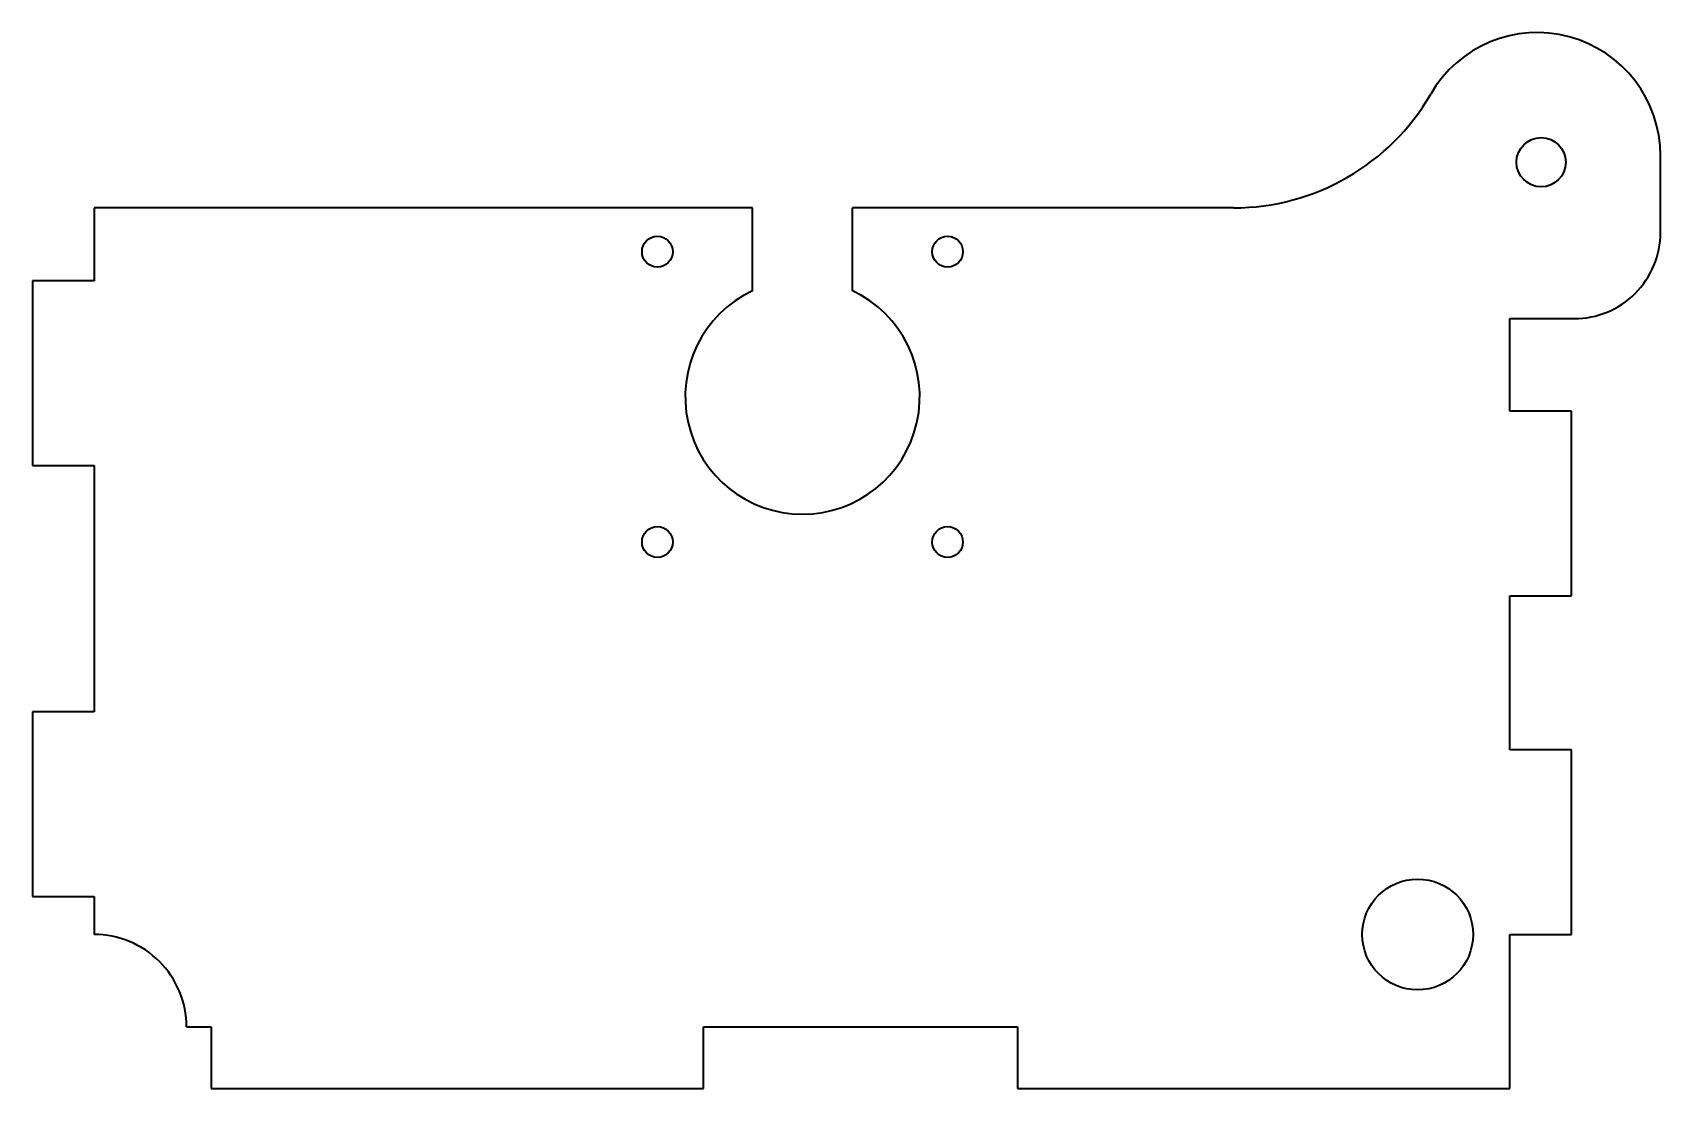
# Model space of a CAD drawing. Extents: x 462 to 727, y 334 to 506.
import ezdxf

# ---------------------------------------------------------------- set-up
doc = ezdxf.new("R2010")
doc.units = 0

msp = doc.modelspace()

# ---------------------------------------------------------------- linework, layer by layer
at = {"color": 7, "lineweight": 35, "ltscale": 0.3114}
msp.add_line((726.539795, 473.490936), (726.539795, 485.94693), dxfattribs=at)
at = {"color": 7, "lineweight": 35, "ltscale": 0.2961}
msp.add_line((472.100769, 477.490936), (472.100769, 465.646942), dxfattribs=at)
at = {"color": 7, "lineweight": 35}
for p, q in [((579.070801, 477.490936), (472.100769, 477.490936)), ((657.201782, 477.490936), (595.270752, 477.490936)), ((462.100769, 465.646942), (462.100769, 435.646942)), ((712.100769, 414.490936), (712.100769, 444.490936)), ((472.100769, 435.646942), (472.100769, 395.646942)), ((702.100769, 389.490936), (702.100769, 414.490936)), ((462.100769, 395.646942), (462.100769, 365.646942)), ((712.100769, 359.490936), (712.100769, 389.490936)), ((702.100769, 334.490936), (702.100769, 359.490936)), ((571.100769, 344.490936), (622.100769, 344.490936)), ((491.100769, 334.490936), (571.100769, 334.490936)), ((622.100769, 334.490936), (702.100769, 334.490936))]:
    msp.add_line(p, q, dxfattribs=at)
at = {"color": 7, "lineweight": 35, "ltscale": 0.336446}
for p, q in [((579.070801, 464.033112), (579.070801, 477.490936)), ((595.270752, 464.033112), (595.270752, 477.490936))]:
    msp.add_line(p, q, dxfattribs=at)
at = {"color": 7, "lineweight": 35, "ltscale": 0.25}
for p, q in [((472.100769, 465.646942), (462.100769, 465.646942)), ((712.100769, 444.490936), (702.100769, 444.490936)), ((462.100769, 435.646942), (472.100769, 435.646942)), ((702.100769, 414.490936), (712.100769, 414.490936)), ((472.100769, 395.646942), (462.100769, 395.646942)), ((712.100769, 389.490936), (702.100769, 389.490936)), ((462.100769, 365.646942), (472.100769, 365.646942)), ((702.100769, 359.490936), (712.100769, 359.490936)), ((491.100769, 344.490936), (491.100769, 334.490936)), ((571.100769, 334.490936), (571.100769, 344.490936)), ((622.100769, 344.490936), (622.100769, 334.490936))]:
    msp.add_line(p, q, dxfattribs=at)
at = {"color": 7, "lineweight": 35, "ltscale": 0.260976}
msp.add_line((702.100769, 459.490936), (712.539795, 459.490936), dxfattribs=at)
at = {"color": 7, "lineweight": 35, "ltscale": 0.375}
msp.add_line((702.100769, 444.490936), (702.100769, 459.490936), dxfattribs=at)
at = {"color": 7, "lineweight": 35, "ltscale": 0.1539}
msp.add_line((472.100769, 365.646942), (472.100769, 359.490936), dxfattribs=at)
at = {"color": 7, "lineweight": 35, "ltscale": 0.1}
msp.add_line((487.100769, 344.490936), (491.100769, 344.490936), dxfattribs=at)
at = {"color": 7, "lineweight": 35}
for centre, radius in [((707.155762, 484.89093), 4), ((563.600769, 470.360931), 2.5), ((610.740784, 470.360931), 2.5), ((563.600769, 423.220947), 2.5), ((610.740784, 423.220947), 2.5), ((687.100769, 359.490936), 9)]:
    msp.add_circle(centre, radius, dxfattribs=at)
for centre, radius, start, end in [((706.539795, 485.94693), 20, 0, 149.948921), ((657.201782, 514.490967), 37, 269.999997, 329.948916), ((712.539795, 473.490936), 14, 269.999997, 360), ((587.170776, 446.790955), 19.05, 115.163123, 64.836875), ((472.100769, 344.490936), 15, 0, 90.000003)]:
    msp.add_arc(centre, radius, start, end, dxfattribs=at)

doc.saveas('drawing.dxf')
